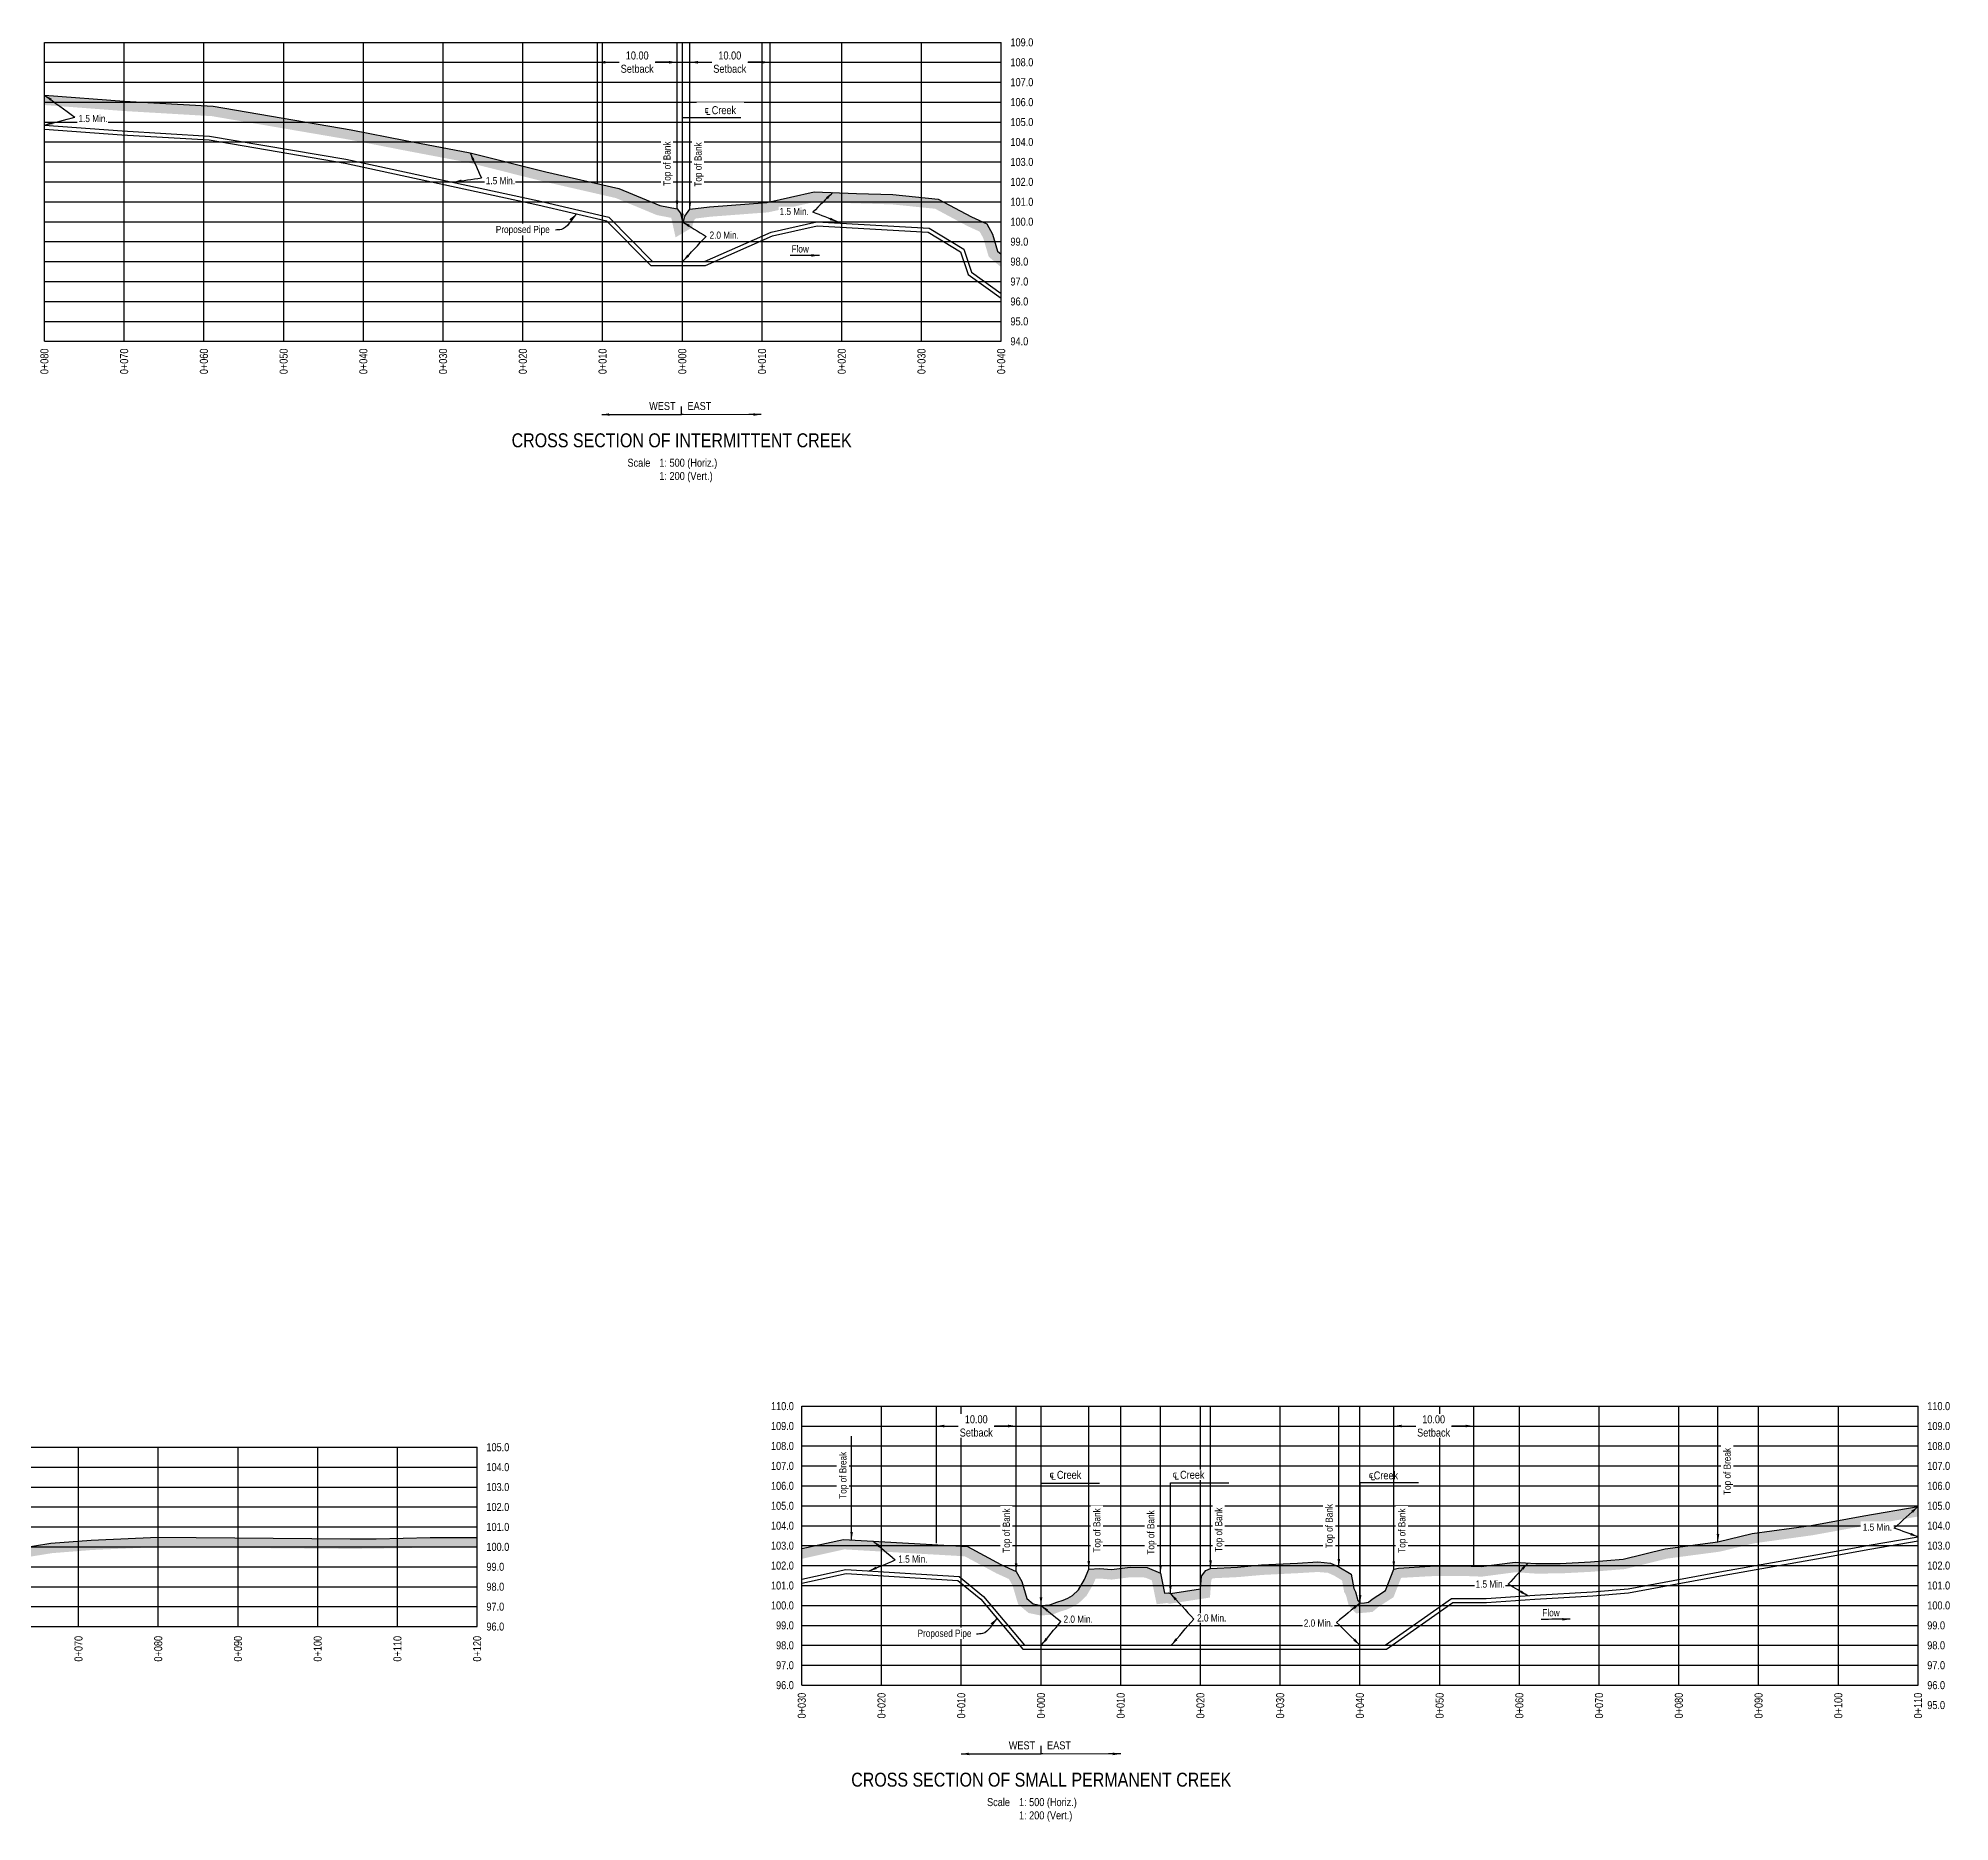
# Model space of a CAD drawing. Extents: x 471563 to 508050, y 6028961 to 6050146.
# Drawn here: x 505543 to 507940, y 6037960 to 6040196 of the extents above; entities that cross this region are included whole.
import ezdxf
from ezdxf.enums import TextEntityAlignment as Align

# ---------------------------------------------------------------- set-up
doc = ezdxf.new("R2010")
doc.units = 0
doc.header["$LTSCALE"] = 5
doc.linetypes.add('foc-TOPO', pattern=[1, 0.2, -0.8])
for name, color, linetype in [('CG-NOTES', 7, 'Continuous'), ('DETAIL-T', 7, 'Continuous'), ('L-BD', 7, 'Continuous'), ('L-DETAIL-T', 3, 'Continuous'), ('P-CROSSINGS-GRID', 8, 'Continuous'), ('P-CROSSINGS-GROUND', 48, 'foc-TOPO'), ('P-CROSSINGS-LINE', 3, 'Continuous'), ('P-PROPOSED', 10, 'Continuous'), ('S-T7', 7, 'Continuous')]:
    doc.layers.add(name, color=color, linetype=linetype)
doc.styles.add('140', font='ARIALN.TTF', dxfattribs={"height": 15})
doc.styles.add('80', font='ARIALN.TTF', dxfattribs={"height": 10})
doc.styles.add('80CG', font='ARIALN.TTF', dxfattribs={"height": 10})
doc.styles.add('80L', font='ARIALN.TTF', dxfattribs={"height": 10})
doc.styles.add('MtXpl_ISOCPEUR', font='isocpeur.ttf')
doc.dimstyles.new('Compass 5 000', dxfattribs={"dimscale": 5, "dimtxt": 9, "dimasz": 2, "dimexe": 0.2, "dimexo": 0.0625, "dimgap": 0.5, "dimtad": 0, "dimtih": 1, "dimtoh": 1, "dimzin": 0, "dimdsep": 46, "dimtxsty": '80CG', "dimcen": 0.1, "dimse1": 1, "dimse2": 1, "dimclrd": 256, "dimclrt": 256, "dimaunit": 1, "dimadec": 4, "dimazin": 0, "dimtfac": 0.06, "dimtofl": 0, "dimtmove": 0, "dimatfit": 1, "dimfxl": 0.2, "dimtolj": 1, "dimtzin": 0, "dimlwd": -1, "dimarcsym": 0})

msp = doc.modelspace()

# ---------------------------------------------------------------- hatches: boundary and pattern name
at = {"layer": 'P-CROSSINGS-GROUND'}
h = msp.add_hatch(dxfattribs=at)
h.set_pattern_fill('EARTH', color=256, scale=2.498679, angle=45)
h.set_pattern_definition([(45, (191.685, 3512.824), (0, 22.438773568), [15.86660895, -15.86660895]), (45, (187.478, 3517.031), (0, 22.438773568), [15.86660895, -15.86660895]), (45, (183.27, 3521.238), (0, 22.438773568), [15.86660895, -15.86660895]), (135, (183.27, 3524.043), (-22.438773568, 0), [15.86660895, -15.86660895]), (135, (187.478, 3528.25), (-22.438773568, 0), [15.86660895, -15.86660895]), (135, (191.685, 3532.458), (-22.438773568, 0), [15.86660895, -15.86660895])])
h.paths.add_polyline_path([(505551.337, 6040124.451), (505651.214, 6040116.925), (505762.626, 6040110.375), (505935.837, 6040080.775), (506003.769, 6040067.5), (506084.766, 6040052.125), (506179.761, 6040028.25), (506271.498, 6040007.2), (506322.548, 6039985.95), (506344.304, 6039981.825), (506348.525, 6039976.375), (506350.914, 6039965.625), (506352.261, 6039966.425), (506353.838, 6039972.45), (506360.444, 6039981.3), (506385.131, 6039984.375), (506456.722, 6039989.775), (506516.083, 6040002.975), (506569.297, 6040001.125), (506614.663, 6039999.8), (506671.573, 6039994.05), (506713.491, 6039971.55), (506732.509, 6039962.875), (506739.659, 6039950.075), (506745.927, 6039928.85), (506750.703, 6039924.824), (506750.703, 6039908.484), (506735.007, 6039921.715), (506728.072, 6039945.2), (506723.599, 6039953.208), (506707.938, 6039960.351), (506667.85, 6039981.87), (506613.852, 6039987.325), (506568.898, 6039988.638), (506517.24, 6039990.434), (506458.558, 6039977.385), (506386.373, 6039971.94), (506367.272, 6039969.561), (506365.307, 6039966.929), (506363.048, 6039958.303), (506342.462, 6039946.07), (506337.036, 6039970.488), (506318.945, 6039973.917), (506267.673, 6039995.26), (506176.841, 6040016.102), (506082.076, 6040039.92), (506001.406, 6040055.232), (505933.586, 6040068.485), (505761.203, 6040097.944), (505650.378, 6040104.46), (505551.337, 6040111.922)])
h = msp.add_hatch(dxfattribs=at)
h.set_pattern_fill('EARTH', color=256, scale=2.498679, angle=45)
h.set_pattern_definition([(45, (257.656, 3195.074), (0, 22.438773568), [15.86660895, -15.86660895]), (45, (253.448, 3199.281), (0, 22.438773568), [15.86660895, -15.86660895]), (45, (249.241, 3203.489), (0, 22.438773568), [15.86660895, -15.86660895]), (135, (249.241, 3206.293), (-22.438773568, 0), [15.86660895, -15.86660895]), (135, (253.448, 3210.5), (-22.438773568, 0), [15.86660895, -15.86660895]), (135, (257.656, 3214.708), (-22.438773568, 0), [15.86660895, -15.86660895])])
h.paths.add_polyline_path([(506500.692, 6038289.396), (506553.9, 6038301.228), (506704.899, 6038292.561), (506744.738, 6038271.177), (506760.399, 6038264.033), (506764.872, 6038256.025), (506771.807, 6038232.54), (506784.907, 6038221.497), (506799.612, 6038218.402), (506814.28, 6038219.299), (506824.474, 6038223.257), (506832.592, 6038225.717), (506839.931, 6038228.968), (506847.572, 6038233.564), (506857.432, 6038242.867), (506866.151, 6038257.755), (506868.927, 6038264.467), (506874.045, 6038264.706), (506889.218, 6038263.363), (506912.869, 6038266.317), (506930.935, 6038265.956), (506939.411, 6038262.463), (506945.493, 6038232.469), (506958.671, 6038234.026), (506961.709, 6038233.054), (507012.305, 6038240.867), (507013.98, 6038262.97), (507015.252, 6038264.589), (507016.182, 6038265.04), (507047.731, 6038266.508), (507077.623, 6038269.185), (507122.77, 6038271.426), (507147.328, 6038272.901), (507160.368, 6038271.807), (507168.029, 6038268.311), (507177.862, 6038262.362), (507180.537, 6038247.931), (507182.941, 6038243.369), (507186.21, 6038230.913), (507195.514, 6038221.077), (507207.002, 6038221.93), (507216.104, 6038222.872), (507223.174, 6038228.879), (507229.655, 6038233.074), (507242.394, 6038241.249), (507251.895, 6038265.525), (507288.938, 6038267.636), (507326.788, 6038268.054), (507352.993, 6038267.051), (507395.428, 6038272.601), (507420.404, 6038270.879), (507451.551, 6038271.11), (507490.083, 6038273.108), (507532.356, 6038276.505), (507585.087, 6038289.656), (507651.427, 6038298.377), (507694.449, 6038308.887), (507767.862, 6038319.011), (507834.171, 6038331.048), (507899.952, 6038342.408), (507899.952, 6038355.086), (507831.992, 6038343.351), (507765.892, 6038331.351), (507692.107, 6038321.176), (507649.124, 6038310.676), (507582.754, 6038301.951), (507530.331, 6038288.876), (507489.259, 6038285.576), (507451.181, 6038283.601), (507420.788, 6038283.376), (507395.044, 6038285.151), (507352.418, 6038279.576), (507326.958, 6038280.551), (507288.513, 6038280.126), (507248.588, 6038277.851), (507242.725, 6038276.376), (507232.237, 6038249.576), (507222.886, 6038243.576), (507215.704, 6038238.926), (507210.966, 6038234.901), (507205.896, 6038234.376), (507200.51, 6038233.976), (507197.483, 6038237.176), (507194.662, 6038247.926), (507192.475, 6038252.076), (507189.124, 6038270.151), (507173.875, 6038279.376), (507163.578, 6038284.076), (507147.476, 6038285.426), (507122.086, 6038283.901), (507076.756, 6038281.651), (507046.883, 6038278.976), (507013.042, 6038277.401), (507007.209, 6038274.576), (507001.81, 6038267.701), (507000.597, 6038251.701), (506962.71, 6038245.851), (506959.895, 6038246.751), (506955.451, 6038246.226), (506950.331, 6038271.476), (506933.528, 6038278.401), (506912.216, 6038278.826), (506888.992, 6038275.926), (506874.305, 6038277.226), (506860.415, 6038276.576), (506854.935, 6038263.326), (506847.556, 6038250.726), (506839.978, 6038243.576), (506834.159, 6038240.076), (506828.234, 6038237.451), (506820.396, 6038235.076), (506811.574, 6038231.651), (506800.533, 6038230.976), (506790.556, 6038233.076), (506782.727, 6038239.676), (506776.459, 6038260.901), (506769.309, 6038273.701), (506750.291, 6038282.376), (506708.373, 6038304.876), (506552.883, 6038313.801), (506500.692, 6038302.195)])
h = msp.add_hatch(dxfattribs=at)
h.set_pattern_fill('EARTH', color=256, scale=2.498679, angle=45)
h.set_pattern_definition([(45, (38.308, 3751.607), (0, 22.438773568), [15.86660895, -15.86660895]), (45, (34.1, 3755.814), (0, 22.438773568), [15.86660895, -15.86660895]), (45, (29.893, 3760.021), (0, 22.438773568), [15.86660895, -15.86660895]), (135, (29.893, 3762.826), (-22.438773568, 0), [15.86660895, -15.86660895]), (135, (34.1, 3767.033), (-22.438773568, 0), [15.86660895, -15.86660895]), (135, (38.308, 3771.24), (-22.438773568, 0), [15.86660895, -15.86660895])])
h.paths.add_polyline_path([(503695.055, 6038294.589), (503816.652, 6038294.571), (503951.416, 6038296.769), (504029.026, 6038295.479), (504092.62, 6038290.182), (504168.712, 6038295.878), (504213.877, 6038289.367), (504332.308, 6038296.496), (504397.464, 6038296.496), (504450.551, 6038296.245), (504473.196, 6038296.804), (504520.838, 6038299.317), (504585.491, 6038298.546), (504652.191, 6038298.161), (504729.123, 6038263.43), (504919.964, 6038296.095), (505049.574, 6038296.071), (505112.591, 6038294.349), (505136.764, 6038293.887), (505201.329, 6038284.835), (505243.005, 6038297.46), (505319.489, 6038297.004), (505408.629, 6038276.391), (505456.517, 6038279.888), (505479.009, 6038283.27), (505560.736, 6038296.5), (505610.556, 6038300.443), (505693.535, 6038304.143), (505934.576, 6038301.77), (505967.151, 6038302.097), (506035.003, 6038303.721), (506093.797, 6038303.761), (506093.789, 6038316.254), (506034.849, 6038316.214), (505966.939, 6038314.589), (505934.574, 6038314.264), (505693.319, 6038316.639), (505609.785, 6038312.914), (505559.242, 6038308.914), (505477.082, 6038295.614), (505455.131, 6038292.314), (505409.603, 6038288.989), (505320.951, 6038309.489), (505241.19, 6038309.964), (505200.339, 6038297.589), (505137.754, 6038306.364), (505112.881, 6038306.839), (505049.746, 6038308.564), (504918.904, 6038308.589), (504730.782, 6038276.389), (504654.914, 6038310.639), (504585.601, 6038311.039), (504520.583, 6038311.814), (504472.712, 6038309.289), (504450.426, 6038308.739), (504397.494, 6038308.989), (504331.932, 6038308.989), (504214.399, 6038301.914), (504169.142, 6038308.439), (504092.673, 6038302.714), (504029.649, 6038307.964), (503951.418, 6038309.264), (503816.551, 6038307.064), (503695.057, 6038307.082)])

# ---------------------------------------------------------------- linework, layer by layer
for p, q in [((506244.357, 6040013.428), (506244.357, 6040190.506)), ((506254.352, 6040165.52), (506271.424, 6040165.52)), ((506334.31, 6040165.52), (506317.238, 6040165.52)), ((506370.439, 6040165.52), (506387.51, 6040165.52)), ((506450.397, 6040165.52), (506433.325, 6040165.52)), ((506669.362, 6038308.817), (506669.362, 6038480.843)), ((506679.357, 6038455.857), (506696.428, 6038455.857)), ((506759.314, 6038455.857), (506742.243, 6038455.857)), ((507252.72, 6038455.857), (507269.791, 6038455.857)), ((507332.677, 6038455.857), (507315.606, 6038455.857))]:
    msp.add_line(p, q)
at = {"flags": 128}
for points in [[(506460.391, 6040190.506), (506460.391, 6039990.591)], [(507342.672, 6038480.843), (507342.672, 6038280.928)]]:
    msp.add_lwpolyline(points, dxfattribs=at)
for points in [[(506254.352, 6040167.185), (506254.352, 6040163.854), (506244.357, 6040165.52)], [(506334.31, 6040167.185), (506334.31, 6040163.854), (506344.304, 6040165.52)], [(506370.439, 6040167.185), (506370.439, 6040163.854), (506360.444, 6040165.52)], [(506450.397, 6040167.185), (506450.397, 6040163.854), (506460.391, 6040165.52)], [(506679.357, 6038457.522), (506679.357, 6038454.191), (506669.362, 6038455.857)], [(506759.314, 6038457.522), (506759.314, 6038454.191), (506769.309, 6038455.857)], [(507252.72, 6038457.522), (507252.72, 6038454.191), (507242.725, 6038455.857)], [(507332.677, 6038457.522), (507332.677, 6038454.191), (507342.672, 6038455.857)]]:
    msp.add_solid(points)
at = {"layer": 'CG-NOTES'}
for p, q in [((506349.771, 6039723.92), (506349.771, 6039733.915)), ((506800.533, 6038044.848), (506800.533, 6038054.843))]:
    msp.add_line(p, q, dxfattribs=at)
at = {"layer": 'P-CROSSINGS-GRID', "color": 8}
for p, q in [((505551.337, 6040190.506), (506750.703, 6040190.506)), ((505551.337, 6039815.705), (505551.337, 6040190.506)), ((505651.284, 6039815.705), (505651.284, 6040190.506)), ((505751.231, 6039815.705), (505751.231, 6040190.506)), ((505851.179, 6039815.705), (505851.179, 6040190.506)), ((505951.126, 6039815.705), (505951.126, 6040190.506)), ((506051.073, 6039815.705), (506051.073, 6040190.506)), ((506151.02, 6039815.705), (506151.02, 6040190.506)), ((506250.967, 6039815.705), (506250.967, 6040190.506)), ((506350.914, 6039815.705), (506350.914, 6040190.506)), ((506450.861, 6039815.705), (506450.861, 6040190.506)), ((506550.809, 6039815.705), (506550.809, 6040190.506)), ((506650.756, 6039815.705), (506650.756, 6040190.506)), ((506750.703, 6039815.705), (506750.703, 6040190.506)), ((505551.337, 6040165.52), (506750.703, 6040165.52)), ((505551.337, 6040140.533), (506750.703, 6040140.533)), ((505551.337, 6040115.546), (506750.703, 6040115.546)), ((505551.337, 6040090.559), (506750.703, 6040090.559)), ((505551.337, 6040065.573), (506750.703, 6040065.573)), ((505551.337, 6040040.586), (506750.703, 6040040.586)), ((505551.337, 6040015.599), (506750.703, 6040015.599)), ((505551.337, 6039990.612), (506750.703, 6039990.612)), ((505551.337, 6039940.639), (506750.703, 6039940.639)), ((505551.337, 6039915.652), (506750.703, 6039915.652)), ((505551.337, 6039890.665), (506750.703, 6039890.665)), ((505551.337, 6039865.678), (506750.703, 6039865.678)), ((505551.337, 6039840.691), (506750.703, 6039840.691)), ((505551.337, 6039815.705), (506750.703, 6039815.705)), ((506500.692, 6038480.843), (507899.952, 6038480.843)), ((506500.692, 6038131.028), (506500.692, 6038480.843)), ((506500.692, 6038131.028), (506500.692, 6038480.843)), ((506600.639, 6038131.028), (506600.639, 6038480.843)), ((506700.586, 6038131.028), (506700.586, 6038480.843)), ((506800.533, 6038131.028), (506800.533, 6038480.843)), ((506900.481, 6038131.028), (506900.481, 6038480.843)), ((507000.428, 6038131.028), (507000.428, 6038480.843)), ((507100.375, 6038131.028), (507100.375, 6038480.843)), ((507200.322, 6038131.028), (507200.322, 6038480.843)), ((507300.269, 6038131.028), (507300.269, 6038480.843)), ((507400.216, 6038131.028), (507400.216, 6038480.843)), ((507500.163, 6038131.028), (507500.163, 6038480.843)), ((507600.111, 6038131.028), (507600.111, 6038480.843)), ((507700.058, 6038131.028), (507700.058, 6038480.843)), ((507800.005, 6038131.028), (507800.005, 6038480.843)), ((507899.952, 6038131.028), (507899.952, 6038480.843)), ((506500.692, 6038455.857), (507899.952, 6038455.857)), ((503695.057, 6038429.333), (506093.789, 6038429.333)), ((505594.053, 6038204.452), (505594.053, 6038429.333)), ((505694, 6038204.452), (505694, 6038429.333)), ((505793.947, 6038204.452), (505793.947, 6038429.333)), ((505893.894, 6038204.452), (505893.894, 6038429.333)), ((505993.842, 6038204.452), (505993.842, 6038429.333)), ((506093.789, 6038204.452), (506093.789, 6038429.333)), ((506500.692, 6038430.87), (507899.952, 6038430.87)), ((503695.057, 6038404.346), (506093.789, 6038404.346)), ((506500.692, 6038405.883), (507899.952, 6038405.883)), ((503695.057, 6038379.359), (506093.789, 6038379.359)), ((506500.692, 6038380.896), (507899.952, 6038380.896)), ((503695.057, 6038354.372), (506093.789, 6038354.372)), ((506500.692, 6038355.909), (507899.952, 6038355.909)), ((503695.057, 6038329.385), (506093.789, 6038329.385)), ((506500.692, 6038330.923), (507899.952, 6038330.923)), ((506500.692, 6038305.936), (507899.952, 6038305.936)), ((503695.057, 6038279.412), (506093.789, 6038279.412)), ((506500.692, 6038280.949), (507899.952, 6038280.949)), ((503695.057, 6038254.425), (506093.789, 6038254.425)), ((506500.692, 6038255.962), (507899.952, 6038255.962)), ((503695.057, 6038229.438), (506093.789, 6038229.438)), ((506500.692, 6038205.989), (507899.952, 6038205.989)), ((503695.057, 6038204.452), (506093.789, 6038204.452)), ((506500.692, 6038181.002), (507899.952, 6038181.002)), ((506500.692, 6038156.015), (507899.952, 6038156.015)), ((506500.692, 6038131.028), (507899.952, 6038131.028))]:
    msp.add_line(p, q, dxfattribs=at)
at = {"layer": 'P-CROSSINGS-GRID'}
for p, q in [((505551.337, 6039965.625), (506750.703, 6039965.625)), ((503695.057, 6038304.399), (506093.789, 6038304.399)), ((506500.692, 6038230.976), (507899.952, 6038230.976))]:
    msp.add_line(p, q, dxfattribs=at)
at = {"layer": 'P-CROSSINGS-LINE', "color": 3, "flags": 128}
for points in [[(505551.337, 6040124.451), (505651.214, 6040116.925), (505762.626, 6040110.375), (505935.837, 6040080.775), (506003.769, 6040067.5), (506084.766, 6040052.125), (506179.761, 6040028.25), (506271.498, 6040007.2), (506322.548, 6039985.95), (506344.304, 6039981.825), (506348.525, 6039976.375), (506350.914, 6039965.625), (506352.261, 6039966.425), (506353.838, 6039972.45), (506360.444, 6039981.3), (506385.131, 6039984.375), (506456.722, 6039989.775), (506516.083, 6040002.975), (506569.297, 6040001.125), (506614.663, 6039999.8), (506671.573, 6039994.05), (506713.491, 6039971.55), (506732.509, 6039962.875), (506739.659, 6039950.075), (506745.927, 6039928.85), (506750.703, 6039924.824)], [(506500.692, 6038302.195), (506552.883, 6038313.801), (506708.373, 6038304.876), (506750.291, 6038282.376), (506769.309, 6038273.701), (506776.459, 6038260.901), (506782.727, 6038239.676), (506790.556, 6038233.076), (506800.533, 6038230.976), (506811.574, 6038231.651), (506820.396, 6038235.076), (506828.234, 6038237.451), (506834.159, 6038240.076), (506839.978, 6038243.576), (506847.556, 6038250.726), (506854.935, 6038263.326), (506860.415, 6038276.576), (506874.305, 6038277.226), (506888.992, 6038275.926), (506912.216, 6038278.826), (506933.528, 6038278.401), (506950.331, 6038271.476), (506955.451, 6038246.226), (506959.895, 6038246.751), (506962.71, 6038245.851), (507000.597, 6038251.701), (507001.81, 6038267.701), (507007.209, 6038274.576), (507013.042, 6038277.401), (507046.883, 6038278.976), (507076.756, 6038281.651), (507122.086, 6038283.901), (507147.476, 6038285.426), (507163.578, 6038284.076), (507173.875, 6038279.376), (507189.124, 6038270.151), (507192.475, 6038252.076), (507194.662, 6038247.926), (507197.483, 6038237.176), (507200.51, 6038233.976), (507205.896, 6038234.376), (507210.966, 6038234.901), (507215.704, 6038238.926), (507222.886, 6038243.576), (507232.237, 6038249.576), (507242.725, 6038276.376), (507248.588, 6038277.851), (507288.513, 6038280.126), (507326.958, 6038280.551), (507352.418, 6038279.576), (507395.044, 6038285.151), (507420.788, 6038283.376), (507451.181, 6038283.601), (507489.259, 6038285.576), (507530.331, 6038288.876), (507582.754, 6038301.951), (507649.124, 6038310.676), (507692.107, 6038321.176), (507765.892, 6038331.351), (507831.992, 6038343.351), (507899.952, 6038355.086)], [(505477.082, 6038295.614), (505559.242, 6038308.914), (505609.785, 6038312.914), (505693.319, 6038316.639), (505934.574, 6038314.264), (505966.939, 6038314.589), (506034.849, 6038316.214), (506093.789, 6038316.254)]]:
    msp.add_lwpolyline(points, dxfattribs=at)
at = {"layer": 'P-PROPOSED'}
for points in [[(505551.337, 6040086.864), (505648.706, 6040079.528), (505758.356, 6040073.082), (505929.085, 6040043.906), (506171.001, 6039991.806), (506258.591, 6039971.342), (506313.609, 6039915.652), (506350.914, 6039915.652), (506378.814, 6039915.652), (506462.228, 6039952.604), (506519.555, 6039965.352), (506660.403, 6039957.508), (506703.923, 6039931.006), (506713.563, 6039902.559), (506750.703, 6039875.804)], [(505551.337, 6040081.853), (505648.372, 6040074.542), (505757.787, 6040068.109), (505928.138, 6040038.998), (506169.906, 6039986.93), (506256.05, 6039966.804), (506311.521, 6039910.654), (506350.914, 6039910.654), (506379.871, 6039910.654), (506463.798, 6039947.834), (506519.966, 6039960.324), (506658.874, 6039952.588), (506699.773, 6039927.682), (506709.344, 6039899.44), (506750.703, 6039869.645)], [(506500.692, 6038263.799), (506555.935, 6038276.083), (506698.003, 6038267.027), (506728.532, 6038242.192), (506780.023, 6038181.002), (506800.533, 6038181.002), (506823.857, 6038181.002), (507232.057, 6038181.002), (507315.022, 6038239.69), (507358.738, 6038239.541), (507419.411, 6038243.652), (507491.731, 6038248.173), (507536.408, 6038251.763), (507656.034, 6038273.781), (507771.802, 6038294.331), (507838.529, 6038306.444), (507899.952, 6038317.051)], [(506500.692, 6038258.68), (506556.326, 6038271.051), (506696.09, 6038262.142), (506725.013, 6038238.614), (506777.697, 6038176.005), (506800.533, 6038176.005), (506823.857, 6038176.005), (507233.645, 6038176.005), (507316.603, 6038234.687), (507358.899, 6038234.544), (507419.736, 6038238.665), (507492.087, 6038243.188), (507537.062, 6038246.802), (507656.923, 6038268.864), (507772.685, 6038289.412), (507839.4, 6038301.524), (507899.952, 6038311.98)]]:
    msp.add_lwpolyline(points, dxfattribs=at)

# ---------------------------------------------------------------- texts
at = {"style": '80'}
for s, p in [('0+080', (505551.25, 6039806.673)), ('0+070', (505651.197, 6039806.673)), ('0+060', (505751.144, 6039806.673)), ('0+050', (505851.092, 6039806.673)), ('0+040', (505951.039, 6039806.673)), ('0+030', (506050.986, 6039806.673)), ('0+020', (506150.933, 6039806.673)), ('0+010', (506250.88, 6039806.673)), ('0+000', (506350.827, 6039806.673)), ('0+010', (506450.774, 6039806.673)), ('0+020', (506550.722, 6039806.673)), ('0+030', (506650.669, 6039806.673)), ('0+040', (506750.616, 6039806.673)), ('0+070', (505593.966, 6038192.735)), ('0+080', (505693.913, 6038192.735)), ('0+090', (505793.86, 6038192.735)), ('0+100', (505893.807, 6038192.735)), ('0+110', (505993.755, 6038192.735)), ('0+120', (506093.702, 6038192.735)), ('0+030', (506500.605, 6038121.456)), ('0+020', (506600.552, 6038121.456)), ('0+010', (506700.499, 6038121.456)), ('0+000', (506800.446, 6038121.456)), ('0+010', (506900.394, 6038121.456)), ('0+020', (507000.341, 6038121.456)), ('0+030', (507100.288, 6038121.456)), ('0+040', (507200.235, 6038121.456)), ('0+050', (507300.182, 6038121.456)), ('0+060', (507400.129, 6038121.456)), ('0+070', (507500.076, 6038121.456)), ('0+080', (507600.024, 6038121.456)), ('0+090', (507699.971, 6038121.456)), ('0+100', (507799.918, 6038121.456)), ('0+110', (507899.865, 6038121.456))]:
    msp.add_text(s, height=9.9947, rotation=90, dxfattribs=at).set_placement(p, align=Align.MIDDLE_RIGHT)
at = {"char_height": 8.9952, "attachment_point": 1, "style": '80L'}
for insert in [(506385.039, 6039953.278), (506828.742, 6038218.234)]:
    msp.add_mtext_dynamic_manual_height_columns('2.0 Min.', width=35.88741, gutter_width=45, heights=[0], dxfattribs=dict(at, insert=insert))
at = {"layer": 'DETAIL-T', "char_height": 9.99471, "attachment_point": 1, "style": '80L'}
for insert in [(506282.151, 6039668.49), (506732.914, 6037989.418)]:
    msp.add_mtext_dynamic_manual_height_columns('Scale^I1: 500 (Horiz.)\\P^I1: 200 (Vert.)', width=217.1051, gutter_width=45, heights=[0], dxfattribs=dict(at, insert=insert))
at = {"layer": 'L-DETAIL-T', "char_height": 17.49075, "attachment_point": 2, "rotation": 0, "style": '140'}
for s, insert, width in [('CROSS SECTION OF INTERMITTENT CREEK', (506350.051, 6039700.347), 426.47913), ('CROSS SECTION OF SMALL PERMANENT CREEK', (506800.814, 6038021.275), 476.61292)]:
    msp.add_mtext(s, dxfattribs=dict(at, insert=insert, width=width))
at = {"layer": 'S-T7', "style": '80'}
for s, p in [('109.0', (506762.227, 6040190.506)), ('108.0', (506762.227, 6040165.52)), ('107.0', (506762.227, 6040140.533)), ('106.0', (506762.227, 6040115.546)), ('105.0', (506762.227, 6040090.559)), ('104.0', (506762.227, 6040065.573)), ('103.0', (506762.227, 6040040.586)), ('102.0', (506762.227, 6040015.599)), ('101.0', (506762.227, 6039990.612)), ('100.0', (506762.227, 6039965.625)), ('99.0', (506762.227, 6039940.639)), ('98.0', (506762.227, 6039915.652)), ('97.0', (506762.227, 6039890.665)), ('96.0', (506762.227, 6039865.678)), ('95.0', (506762.227, 6039840.691)), ('94.0', (506762.227, 6039815.705)), ('110.0', (507911.477, 6038480.843)), ('109.0', (507911.477, 6038455.857)), ('105.0', (506105.313, 6038429.333)), ('108.0', (507911.477, 6038430.87)), ('104.0', (506105.313, 6038404.346)), ('107.0', (507911.477, 6038405.883)), ('103.0', (506105.313, 6038379.359)), ('106.0', (507911.477, 6038380.896)), ('102.0', (506105.313, 6038354.372)), ('105.0', (507911.477, 6038355.909)), ('101.0', (506105.313, 6038329.385)), ('104.0', (507911.477, 6038330.923)), ('100.0', (506105.313, 6038304.399)), ('103.0', (507911.477, 6038305.936)), ('99.0', (506105.313, 6038279.412)), ('102.0', (507911.477, 6038280.949)), ('98.0', (506105.313, 6038254.425)), ('101.0', (507911.477, 6038255.962)), ('97.0', (506105.313, 6038229.438)), ('100.0', (507911.477, 6038230.976)), ('96.0', (506105.313, 6038204.452)), ('99.0', (507911.477, 6038205.989)), ('98.0', (507911.477, 6038181.002)), ('97.0', (507911.477, 6038156.015)), ('96.0', (507911.477, 6038131.028)), ('95.0', (507911.477, 6038106.042))]:
    msp.add_text(s, height=9.9947, dxfattribs=at).set_placement(p, align=Align.MIDDLE_LEFT)
for s, p in [('110.0', (506490.697, 6038480.843)), ('109.0', (506490.697, 6038455.857)), ('108.0', (506490.697, 6038430.87)), ('107.0', (506490.697, 6038405.883)), ('106.0', (506490.697, 6038380.896)), ('105.0', (506490.697, 6038355.909)), ('104.0', (506490.697, 6038330.923)), ('103.0', (506490.697, 6038305.936)), ('102.0', (506490.697, 6038280.949)), ('101.0', (506490.697, 6038255.962)), ('100.0', (506490.697, 6038230.976)), ('99.0', (506490.697, 6038205.989)), ('98.0', (506490.697, 6038181.002)), ('97.0', (506490.697, 6038156.015)), ('96.0', (506490.697, 6038131.028))]:
    msp.add_text(s, height=9.9947, dxfattribs=at).set_placement(p, align=Align.MIDDLE_RIGHT)

# ---------------------------------------------------------------- leaders
at = {"path_type": 1}
for points in [[(506344.304, 6039981.825), (506344.304, 6040190.506)], [(505551.337, 6040124.451), (505589.468, 6040096.646)], [(505551.337, 6040086.864), (505589.468, 6040096.646)], [(506084.766, 6040052.125), (506099.005, 6040020.65)], [(506064.18, 6040015.409), (506099.005, 6040020.65)], [(506539.205, 6040002.172), (506514.649, 6039977.533)], [(506350.914, 6039965.625), (506380.701, 6039947.262)], [(506545.55, 6039965.625), (506514.649, 6039977.533)], [(506351.573, 6039916.056), (506380.701, 6039947.262)], [(506769.309, 6038273.701), (506769.309, 6038480.843)], [(507173.875, 6038279.376), (507173.875, 6038480.843)], [(507649.124, 6038310.676), (507649.124, 6038480.843)], [(507899.952, 6038355.086), (507870.018, 6038327.861)], [(507899.952, 6038317.051), (507870.018, 6038327.861)], [(506590.283, 6038311.654), (506617.647, 6038287.923)], [(506584.925, 6038274.235), (506617.647, 6038287.923)], [(507410.844, 6038284.061), (507386.184, 6038257.705)], [(507410.634, 6038243.057), (507386.184, 6038257.705)], [(506800.533, 6038230.976), (506825.412, 6038210.823)], [(506962.71, 6038245.851), (506992.008, 6038213.838)], [(507200.51, 6038233.976), (507170.914, 6038209.672)], [(506801.192, 6038181.406), (506825.412, 6038210.823)], [(506963.77, 6038181.002), (506992.008, 6038213.838)], [(507200.322, 6038181.002), (507170.914, 6038209.672)]]:
    msp.add_leader(points, dimstyle='Compass 5 000', override={"dimgap": 0.5, "dimtad": 0}, dxfattribs=at)
at = {"layer": 'CG-NOTES', "path_type": 1}
for points in [[(506249.823, 6039723.92), (506349.771, 6039723.92)], [(506449.718, 6039723.92), (506349.771, 6039723.92)], [(506700.586, 6038044.848), (506800.533, 6038044.848)], [(506900.481, 6038044.848), (506800.533, 6038044.848)]]:
    msp.add_leader(points, dimstyle='Compass 5 000', override={"dimgap": 0.5, "dimtad": 0}, dxfattribs=at)

# ---------------------------------------------------------------- next in the draw order: texts
at = {"bg_fill": 3, "box_fill_scale": 1.15, "bg_fill_color": 256, "bg_fill_true_color": 256, "bg_fill_transparency": 0}
for s, insert, char_height, width, attachment_point, style in [('10.00 Setback', (506294.331, 6040179.02), 9.99471, 41.58336, 2, '80CG'), ('10.00 Setback', (506410.418, 6040179.02), 9.99471, 41.58336, 2, '80CG'), ('1.5 Min.', (505593.939, 6040099.516), 8.9952, 35.86844, 1, '80L'), ('1.5 Min.', (506104.537, 6040021.567), 8.9952, 35.86844, 1, '80L'), ('1.5 Min.', (506472.805, 6039982.95), 8.9952, 35.86844, 1, '80L'), ('10.00 Setback', (506719.335, 6038469.357), 9.99471, 41.58336, 2, '80CG'), ('1.5 Min.', (506621.647, 6038293.59), 8.9952, 35.86844, 1, '80L'), ('1.5 Min.', (507345.347, 6038262.261), 8.9952, 35.86844, 1, '80L'), ('2.0 Min.', (506996.187, 6038219.802), 8.9952, 36.84537, 1, '80L'), ('2.0 Min.', (507129.894, 6038213.333), 8.9952, 36.84537, 1, '80L')]:
    msp.add_mtext(s, dxfattribs=dict(at, insert=insert, char_height=char_height, width=width, attachment_point=attachment_point, style=style))
at = {"style": '80L', "bg_fill": 3, "bg_fill_color": 256, "bg_fill_transparency": 0}
for s, width, insert, char_height, attachment_point, rotation, box_fill_scale in [('Top of Bank', 59.08727, (506327.163, 6040010.647), 8.99524, 1, 90, 1.35), ('Flow', 21.76121, (506509.552, 6039935.999), 8.9952, 3, 359.666704, 1.15), ('Top of Break', 59.08727, (506547.688, 6038364.616), 8.99524, 1, 90, 1.35), ('Top of Break', 59.08727, (507656.094, 6038369.39), 8.99524, 1, 90, 1.35), ('Top of Bank', 55.65548, (506752.575, 6038296.874), 8.99524, 1, 90, 1.35), ('Top of Bank', 55.65548, (507157.142, 6038302.549), 8.99524, 1, 90, 1.35), ('Flow', 21.76121, (507450.714, 6038226.205), 8.9952, 3, 359.666704, 1.15)]:
    msp.add_mtext_dynamic_manual_height_columns(s, width=width, gutter_width=45, heights=[0], dxfattribs=dict(at, insert=insert, char_height=char_height, attachment_point=attachment_point, rotation=rotation, box_fill_scale=box_fill_scale))
at = {"char_height": 8.99524, "attachment_point": 1, "style": '80L', "bg_fill": 3, "box_fill_scale": 1.3, "bg_fill_color": 256, "bg_fill_transparency": 0}
for insert in [(506117.081, 6039960.45), (506645.783, 6038200.554)]:
    msp.add_mtext_dynamic_manual_height_columns('Proposed Pipe', width=67.2769, gutter_width=45, heights=[0], dxfattribs=dict(at, insert=insert))
at = {"color": 3, "char_height": 9.9947, "width": 78.38986, "attachment_point": 3, "style": '80', "bg_fill": 2}
for insert in [(506342.407, 6039739.593), (506793.17, 6038060.521)]:
    msp.add_mtext('WEST', dxfattribs=dict(at, insert=insert))
at = {"insert": (507292.698, 6038455.857), "char_height": 9.9947, "attachment_point": 5, "style": '80CG', "bg_fill": 3, "box_fill_scale": 1.15, "bg_fill_color": 256, "bg_fill_true_color": 256, "bg_fill_transparency": 0}
msp.add_mtext('\\A1;10.00\\PSetback', dxfattribs=at)
at = {"insert": (507830.606, 6038333.545), "char_height": 8.9952, "width": 35.86844, "attachment_point": 1, "style": '80L', "bg_fill": 3, "box_fill_scale": 1.3, "bg_fill_color": 256, "bg_fill_transparency": 0}
msp.add_mtext('1.5 Min.', dxfattribs=at)
at = {"layer": 'L-BD', "char_height": 9.99471, "width": 49.13918, "attachment_point": 1, "style": '80', "bg_fill": 2}
for insert in [(506373.97, 6040110.477), (506806.69, 6038399.632)]:
    msp.add_mtext('\\pi4.23178;{\\fISOCPEUR|b0|i0|c0|p34;℄} Creek', dxfattribs=dict(at, insert=insert))
at = {"layer": 'L-BD', "char_height": 9.99471, "attachment_point": 1, "bg_fill": 3, "box_fill_scale": 1.15, "bg_fill_color": 256, "bg_fill_true_color": 256, "bg_fill_transparency": 0}
for s, insert, width, style in [('\\pi0.54971;{\\fISOCPEUR|b0|i0|c0|p34;℄} Creek', (506964.766, 6038399.771), 41.77504, '80'), ('℄{\\Farial narrow|c0;Creek}', (507211.282, 6038398.981), 38.59119, 'MtXpl_ISOCPEUR')]:
    msp.add_mtext(s, dxfattribs=dict(at, insert=insert, width=width, style=style))

# ---------------------------------------------------------------- next in the draw order: linework, layer by layer
for p, q in [((506350.914, 6040096.16), (506424.163, 6040096.16)), ((506800.533, 6038384.389), (506873.782, 6038384.389)), ((506962.71, 6038384.529), (507035.959, 6038384.529)), ((507200.51, 6038385.039), (507273.758, 6038385.039))]:
    msp.add_line(p, q)

# ---------------------------------------------------------------- next in the draw order: texts
at = {"color": 3, "char_height": 9.9947, "width": 71.7585, "attachment_point": 1, "style": '80', "bg_fill": 2}
for insert in [(506357.357, 6039739.593), (506808.119, 6038060.521)]:
    msp.add_mtext('EAST', dxfattribs=dict(at, insert=insert))

# ---------------------------------------------------------------- next in the draw order: leaders
at = {"path_type": 1}
for points in [[(506360.444, 6039981.3), (506360.444, 6040190.506)], [(506217.333, 6039974.738), (506199.248, 6039955.847), (506191.823, 6039955.216)], [(506522.682, 6039923.416), (506486.227, 6039923.288)], [(506860.415, 6038276.576), (506860.415, 6038480.843)], [(506950.331, 6038271.476), (506950.331, 6038480.157)], [(507013.042, 6038277.401), (507013.042, 6038480.843)], [(507242.725, 6038276.376), (507242.725, 6038480.843)], [(506563.06, 6038313.216), (506563.06, 6038443.049)], [(506800.533, 6038230.976), (506800.533, 6038384.389)], [(506962.71, 6038245.851), (506962.71, 6038384.529)], [(507200.51, 6038233.976), (507200.51, 6038385.039)], [(506745.272, 6038214.537), (506727.187, 6038195.647), (506719.763, 6038195.016)], [(507463.844, 6038213.622), (507427.389, 6038213.494)]]:
    msp.add_leader(points, dimstyle='Compass 5 000', override={"dimgap": 0.5, "dimtad": 0}, dxfattribs=at)

# ---------------------------------------------------------------- next in the draw order: texts
at = {"char_height": 8.99524, "attachment_point": 1, "rotation": 90, "style": '80L', "bg_fill": 3, "box_fill_scale": 1.35, "bg_fill_color": 256, "bg_fill_transparency": 0}
for width, insert in [(59.08727, (506366.054, 6040009.542)), (55.65548, (506866.026, 6038297.166)), (55.65548, (506933.597, 6038294.649)), (55.65548, (507018.654, 6038297.991)), (55.65548, (507248.336, 6038296.966))]:
    msp.add_mtext_dynamic_manual_height_columns('Top of Bank', width=width, gutter_width=45, heights=[0], dxfattribs=dict(at, insert=insert))

# ---------------------------------------------------------------- next in the draw order: leaders
at = {"path_type": 1}
msp.add_leader([(506350.914, 6039965.625), (506350.914, 6040096.16)], dimstyle='Compass 5 000', override={"dimgap": 0.5, "dimtad": 0}, dxfattribs=at)

doc.saveas('drawing.dxf')
